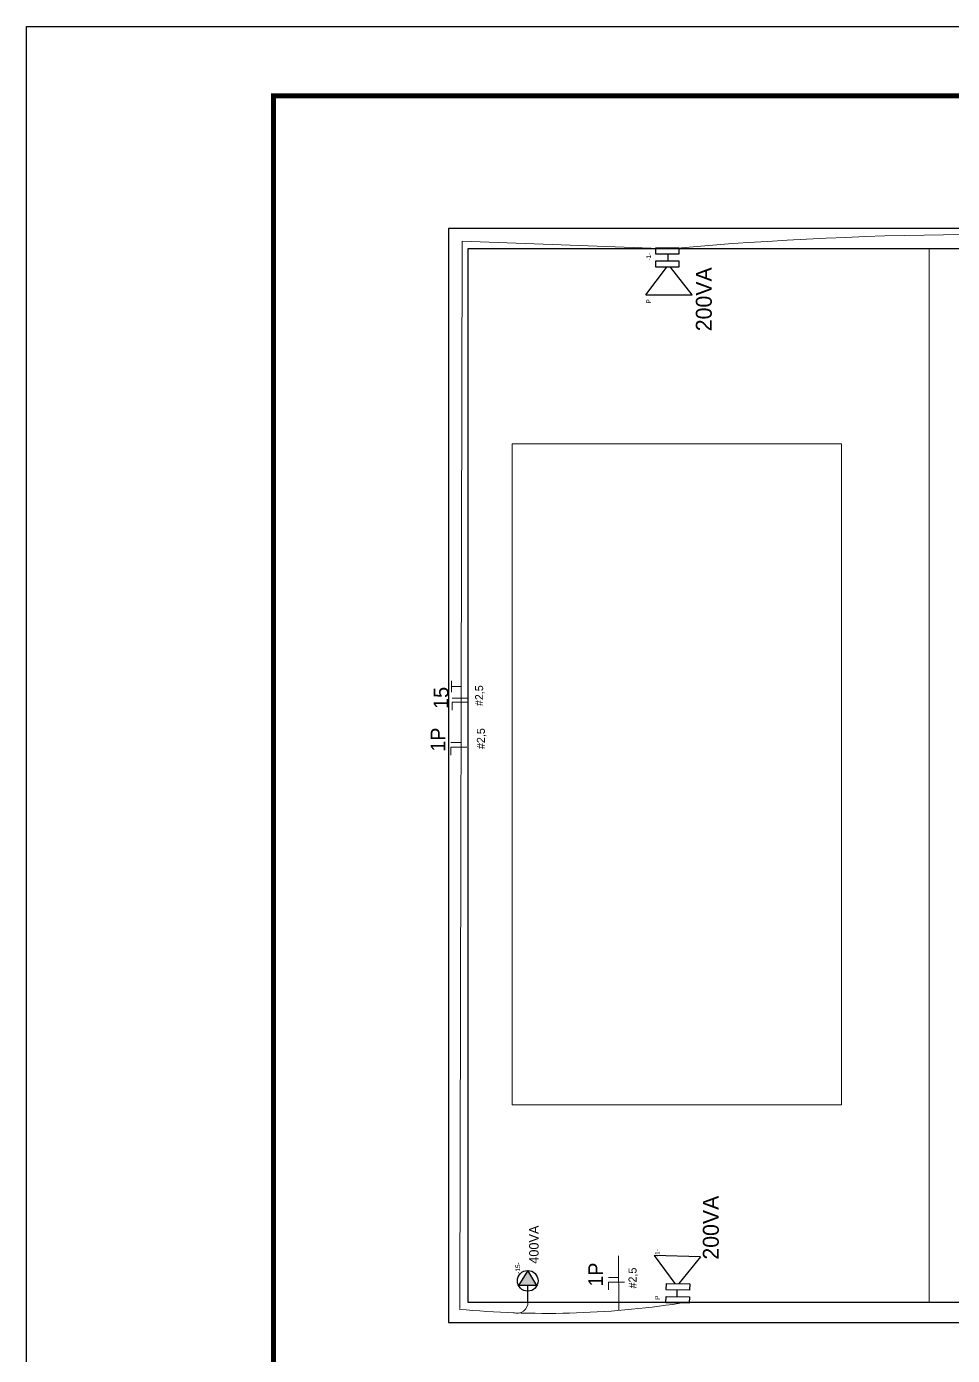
# Model space of a CAD drawing. Extents: x 419.58 to 420, y 0 to 0.295.
# Drawn here: x 419.58 to 419.6737, y 0.1605 to 0.295 of the extents above; entities that cross this region are included whole.
import ezdxf

# ---------------------------------------------------------------- set-up
doc = ezdxf.new("R2010")
doc.units = 0
doc.header["$MEASUREMENT"] = 0
doc.layers.get('0').update_dxf_attribs({"linetype": 'CONTINUOUS'})
for name, color, linetype, lineweight in [('A-AREA-IDEN', 32, 'CONTINUOUS', 9), ('A-DETL-THIN', 151, 'CONTINUOUS', 9), ('A-FLOR', 192, 'CONTINUOUS', 9), ('A-WALL', 18, 'CONTINUOUS', 9), ('AL3', 3, 'CONTINUOUS', 30)]:
    doc.layers.add(name, color=color, linetype=linetype, lineweight=lineweight)
doc.layers.add('EE-INTERRUPTOR', color=10, linetype='CONTINUOUS')
doc.layers.add('Tomada', color=10, linetype='CONTINUOUS')

msp = doc.modelspace()

# ---------------------------------------------------------------- hatches: boundary and pattern name
at = {"layer": 'AL3', "ltscale": 2, "true_color": 0x139b48}
h = msp.add_hatch(color=114, dxfattribs=at)
h.dxf.hatch_style = 1
h.paths.add_polyline_path([(419.6307379499189, 0.1691391787020393), (419.629777556594, 0.1676307225278606), (419.6316501881019, 0.1676307225278606)])

# ---------------------------------------------------------------- linework, layer by layer
for p, q in [((419.58, 5.678657544194721e-14), (419.58, 0.2950000000000568)), ((419.58, 0.2950000000000568), (420, 0.2950000000000568))]:
    msp.add_line(p, q)
at = {"const_width": 0.0005}
msp.add_lwpolyline([(419.605, 0.00700000000005679), (419.605, 0.2880000000000568), (419.993, 0.2880000000000568), (419.993, 0.007000000000056843)], close=True, dxfattribs=at)
at = {"layer": 'A-AREA-IDEN', "color": 251, "true_color": 0x636466}
for p, q in [((419.6230089404675, 0.2276506583524451), (419.6230182609267, 0.2288007368599665)), ((419.6230156424028, 0.2282390654983715), (419.6240157754507, 0.2282307567921293)), ((419.6230561700769, 0.2258333834540167), (419.6230561700769, 0.2266456218183066)), ((419.6230561700769, 0.2266456218183066), (419.6246806468055, 0.2266456218183066)), ((419.6230574886611, 0.2270358553084861), (419.6246819653897, 0.2270358553084861)), ((419.622937025778, 0.2212956863857585), (419.622937025778, 0.2221000551240877)), ((419.622937025778, 0.2221000551240877), (419.6245457632547, 0.2221000551240877)), ((419.6229468391854, 0.2225562741598992), (419.6239532789735, 0.2225546479223795)), ((419.6399238964103, 0.1651015821489637), (419.6399101403561, 0.1706343154136221)), ((419.6389025580667, 0.1684266199153513), (419.6399089978547, 0.1684249936778315)), ((419.6388927446592, 0.1671660321411537), (419.6388927446592, 0.1679704008795398)), ((419.6388927446592, 0.1679704008795398), (419.6405014821359, 0.1679704008795398))]:
    msp.add_line(p, q, dxfattribs=at)
at = {"layer": 'A-AREA-IDEN', "color": 150}
msp.add_lwpolyline([(419.6450237768111, 0.2725188638779059), (419.6240754973874, 0.2732931350779495), (419.623842220806, 0.1652797137024322)], dxfattribs=at)
for centre, radius, start, end in [((419.6780617297077, -0.09956670889596353), 0.3735480477291402, 85.33247532967759, 95.0625355330378), ((419.632534842619, 0.2556862526177497), 0.0908884747091091, 264.4741204748228, 278.5833502099773), ((419.629601064088, 0.1659530017805082), 0.00114610970275469, 252.3430037331044, 1.274873307357219)]:
    msp.add_arc(centre, radius, start, end, dxfattribs=at)
at = {"layer": 'A-DETL-THIN'}
for p, q in [((419.6291560257462, 0.2527856087245937), (419.6291560257462, 0.1858879288677145)), ((419.6624893590795, 0.2527856087245937), (419.6291560257462, 0.2527856087245937)), ((419.6624893590795, 0.1858879288677145), (419.6624893590795, 0.2527856087245937)), ((419.6291560257462, 0.1858879288677145), (419.6624893590795, 0.1858879288677145))]:
    msp.add_line(p, q, dxfattribs=at)
at = {"layer": 'A-FLOR'}
msp.add_line((419.6713628707376, 0.1658879288676758), (419.6713628707376, 0.2725545955343591), dxfattribs=at)
at = {"layer": 'A-WALL', "lineweight": 25}
for p, q in [((419.9266962040709, 0.2745545955343687), (419.622696204071, 0.2745545955343687)), ((419.622696204071, 0.2745545955343687), (419.622696204071, 0.1638879288676663)), ((419.6246962040709, 0.2725545955343591), (419.7240295374042, 0.2725545955343591)), ((419.6246962040709, 0.1658879288676758), (419.6246962040709, 0.2725545955343591)), ((419.8653628707376, 0.1658879288676758), (419.6246962040709, 0.1658879288676758)), ((419.622696204071, 0.1638879288676663), (419.9266962040709, 0.1638879288676662))]:
    msp.add_line(p, q, dxfattribs=at)
at = {"layer": 'AL3', "color": 114, "ltscale": 2, "true_color": 0x139b48}
for p, q in [((419.6307379499189, 0.1691391787020393), (419.629777556594, 0.1676307225278606)), ((419.6316501881019, 0.1676307225278606), (419.6307367528198, 0.1691411581977036)), ((419.6316501881019, 0.1676307225278606), (419.6297737773405, 0.1676307225278606)), ((419.6307355557207, 0.1671441473344544), (419.6307355557207, 0.1676344657243476)), ((419.6307355557207, 0.1659146081631207), (419.6307355557207, 0.167389306529401))]:
    msp.add_line(p, q, dxfattribs=at)
at = {"layer": 'EE-INTERRUPTOR', "ltscale": 63}
msp.add_circle((419.6307166973211, 0.1680927533183763), 0.001046641178491082, dxfattribs=at)
at = {"layer": 'Tomada', "color": 18, "true_color": 0x000000}
for p, q in [((419.6449440113973, 0.2712700756238178), (419.6449310056387, 0.2719600876400818)), ((419.6426565231835, 0.2678645745708081), (419.6447565786576, 0.2706388705876179)), ((419.6473570192946, 0.2678663156947891), (419.6451774962472, 0.2706406117115989)), ((419.643502824033, 0.1706483540734212), (419.6456076782323, 0.167816989048788)), ((419.6482016988052, 0.1705248931575057), (419.6460284928585, 0.1678075180829524)), ((419.6458243139749, 0.1671815294143926), (419.6458189361047, 0.1664914157926774))]:
    msp.add_line(p, q, dxfattribs=at)
for points in [[(419.6436691485084, 0.2719600876400818), (419.6436691485084, 0.2725980263035126), (419.6460237390543, 0.2725980263035126), (419.6460237390543, 0.2719600876400818)], [(419.6436691485084, 0.2706451495711804), (419.6436691485084, 0.271283088234668), (419.6460237390543, 0.271283088234668), (419.6460237390543, 0.2706451495711804)], [(419.6471153699466, 0.1677722767672094), (419.647098377947, 0.1671345644415965), (419.6447446227994, 0.1671972808183), (419.6447616147989, 0.1678349931439698)], [(419.6470803455338, 0.1664578052325396), (419.6470633535342, 0.1658200929068699), (419.6447095983866, 0.1658828092836302), (419.6447265903861, 0.1665205216092432)]]:
    msp.add_lwpolyline(points, close=True, dxfattribs=at)
for points in [[(419.6426605291309, 0.2678678391782796), (419.6473572581316, 0.2678678391782796)], [(419.6481976073237, 0.1705217364099099), (419.6435025447016, 0.170646837492086)]]:
    msp.add_lwpolyline(points, dxfattribs=at)

# ---------------------------------------------------------------- texts
at = {"layer": 'A-AREA-IDEN', "color": 251, "true_color": 0x636466, "attachment_point": 1, "rotation": 90}
for s, insert, char_height in [('-1-', (419.6427133886918, 0.2713137171824087), 0.0004739713684102749), ('P', (419.6427293419157, 0.2669707482658623), 0.0004739713684102749), ('15', (419.6211903397036, 0.2259540073454218), 0.001503312859547084), ('#2,5 ', (419.6253962247733, 0.2262454264834446), 0.0008097471393443406), ('1P', (419.6208980772196, 0.2216339047610632), 0.00148874754176268), ('#2,5 ', (419.6255734262066, 0.2218998787022884), 0.0008097471393443406), ('-1-', (419.6436028989871, 0.1705043451864867), 0.0004739713684102749), ('-15-', (419.6294731573258, 0.1688071796468194), 0.0004739713684102749), ('1P', (419.6368537961009, 0.1675042505164584), 0.00148874754176268), ('#2,5 ', (419.6409236044332, 0.1673226048554284), 0.0008097471393443406), ('P', (419.643618852211, 0.1661613762699403), 0.0004739713684102749)]:
    msp.add_mtext(s, dxfattribs=dict(at, insert=insert, char_height=char_height))
at = {"layer": 'A-AREA-IDEN', "attachment_point": 1, "rotation": 90}
for s, width, gutter_width, heights, insert, char_height in [('200VA', 0.003814289044640281, 0.008056016356746035, [0], (419.6477354733904, 0.2641735776913379), 0.001611203271349207), ('200VA', 0.003814289044640281, 0.008056016356746035, [0], (419.6484428595135, 0.1702376545320022), 0.001611203271349207), ('400VA', 0.00328049433175445, 0.004812929882077864, [0.0009375649117070827], (419.6308610906493, 0.1698215768548721), 0.0009625859764155729)]:
    msp.add_mtext_dynamic_manual_height_columns(s, width=width, gutter_width=gutter_width, heights=heights, dxfattribs=dict(at, insert=insert, char_height=char_height))

doc.saveas('drawing.dxf')
